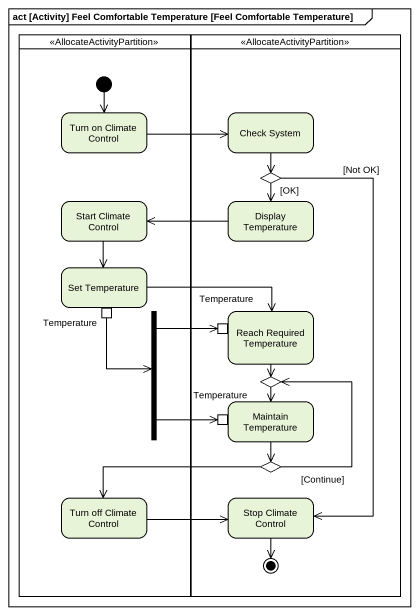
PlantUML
@startuml
mainframe act [Activity] Feel Comfortable Temperature [Feel Comfortable Temperature]
hide empty description
state " " as lane1 <<AllocateActivityPartition>> {
  state "Turn on Climate Control" as Turn_on_Climate_Control
  state "Start Climate Control" as Start_Climate_Control
  state "Set Temperature" as Set_Temperature {
    state Temperature <<outputPin>>
  }
  state fork1 <<fork>>
  state "Turn off Climate Control" as Turn_off_Climate_Control
  [*] --> Turn_on_Climate_Control
}
state " " as lane2 <<AllocateActivityPartition>> {
  state "Check System" as Check_System
  state choice1 <<choice>>
  state "Display Temperature" as Display_Temperature
  state "Reach Required Temperature" as Reach_Required_Temperature {
    state "Temperature" as Temperature_2 <<inputPin>>
  }
  state "Maintain Temperature" as Maintain_Temperature {
    state "Temperature" as Temperature_3 <<inputPin>>
  }
  state choice2 <<choice>>
  state choice3 <<choice>>
  state "Stop Climate Control" as Stop_Climate_Control
  Stop_Climate_Control --> [*]
}
Turn_on_Climate_Control -right-> Check_System
Check_System --> choice1
choice1 --> Display_Temperature : [OK]
choice1 --> Stop_Climate_Control : [Not OK]
Start_Climate_Control --> Set_Temperature
Display_Temperature -left-> Start_Climate_Control
Set_Temperature -right-> Reach_Required_Temperature
Temperature --> fork1
fork1 -up-> Temperature_2
fork1 --> Temperature_3
Reach_Required_Temperature --> choice2
Maintain_Temperature --> choice3
choice2 --> Maintain_Temperature
choice3 -up-> choice2 : [Continue]
choice3 -left-> Turn_off_Climate_Control
Turn_off_Climate_Control -right-> Stop_Climate_Control
@enduml
